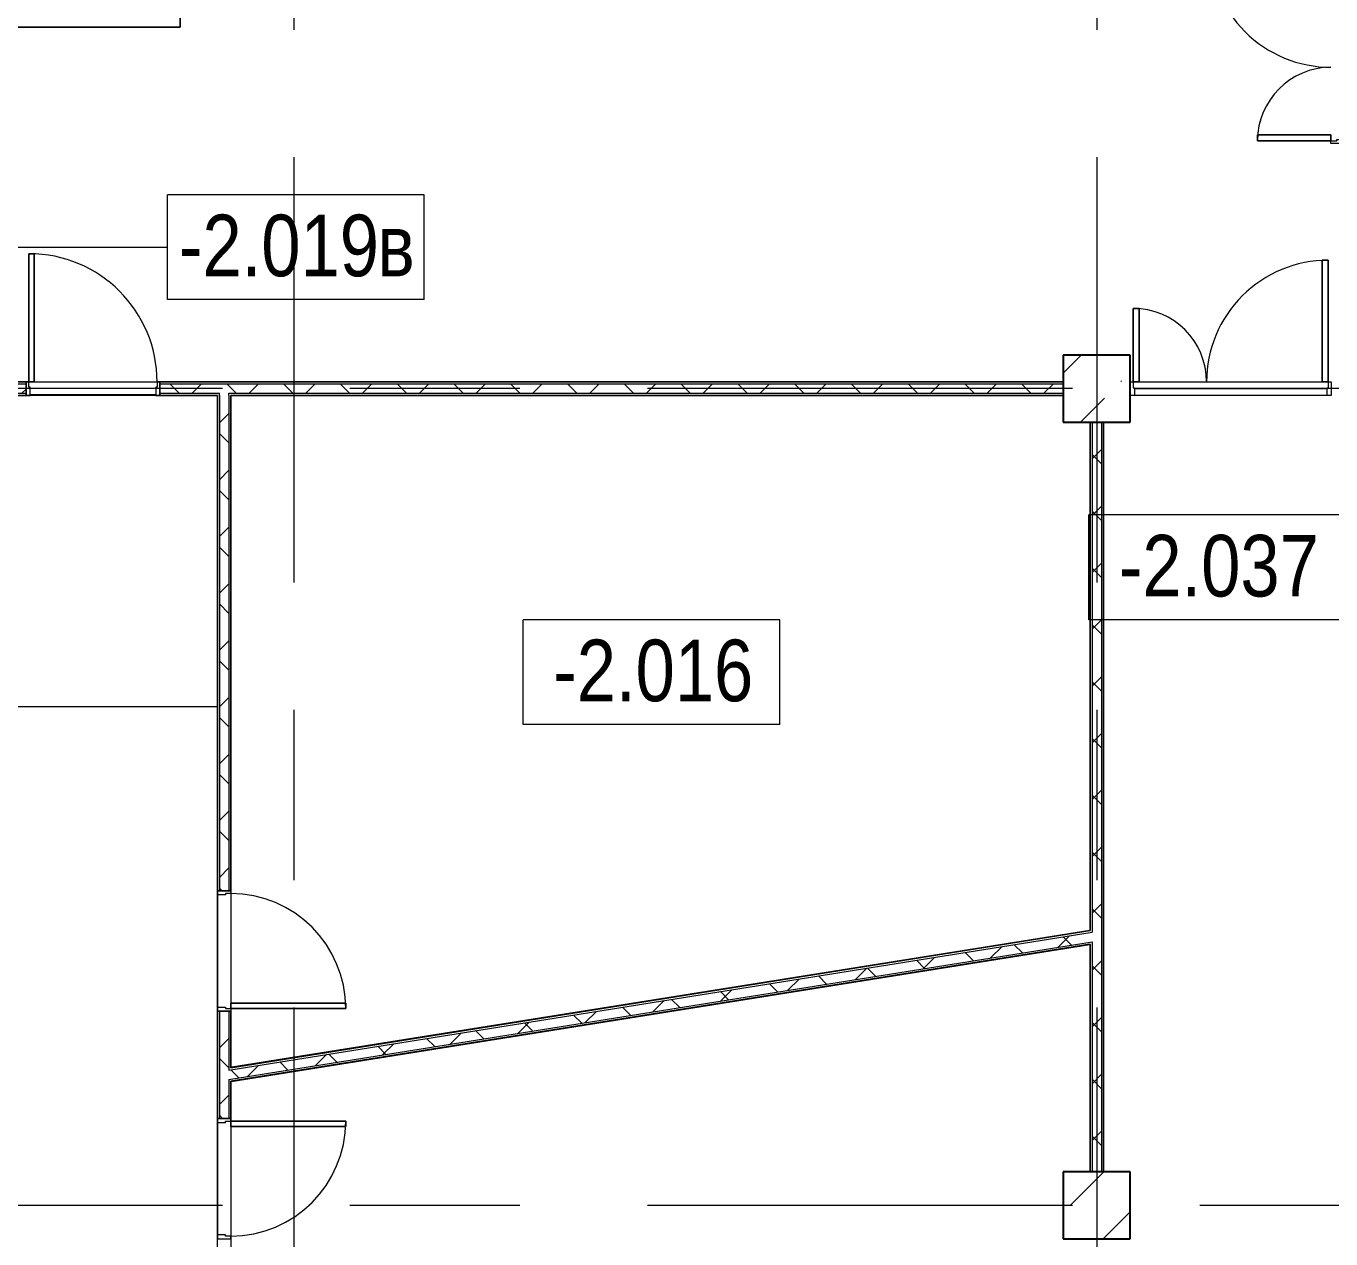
# Model space of a CAD drawing. Header units: millimetres. Extents: x 48966 to 155647, y -43515 to 30475.
# Drawn here: x 63932 to 73681, y -3933 to 5125 of the extents above; entities that cross this region are included whole.
import ezdxf

# ---------------------------------------------------------------- set-up
doc = ezdxf.new("R2010")
doc.units = ezdxf.units.MM
doc.linetypes.add('Осевые', pattern=[6350, 1270, -952.5, 3175, -952.5])
for name, color, linetype, lineweight in [('Двери', 7, 'Continuous', 9), ('Каркас_Импост', 7, 'Continuous', 9), ('Колонны', 7, 'Continuous', 9), ('Колонны-1', 7, 'Continuous', 25), ('Марки помещений', 7, 'Continuous', 9), ('Общие ребра', 7, 'Continuous', 9), ('Оси-2', 7, 'Осевые', 9), ('Пандус', 7, 'Continuous', 9), ('Панель', 7, 'Continuous', 9), ('Перекрытия', 7, 'Continuous', 9), ('Стены', 7, 'Continuous', 9), ('Стены-1', 7, 'Continuous', 18), ('Штриховка разреза-2', 7, 'Continuous', 9)]:
    doc.layers.add(name, color=color, linetype=linetype, lineweight=lineweight)
doc.styles.add('Arial Narrow_2', font='Arial Narrow.ttf', dxfattribs={"height": 460})
pattern_1 = [(45, (0, 0), (-212.132, 212.132), []), (135, (0, 0), (-212.132, -212.132), [])]

# ---------------------------------------------------------------- blocks, each defined once
blk = doc.blocks.new('Колона монолитная15 - Колона монолитная-460640-План -2-го этажа на отм_ -16_650')
at = {"layer": 'Колонны'}
h = blk.add_hatch(dxfattribs=at)
h.set_pattern_fill('FP_8', color=256, style=0, pattern_type=2)
h.set_pattern_definition([(45, (-8400, -12200), (-493.914, 493.914), []), (45, (-7906.1, -12200), (-493.914, 493.914), [873.125, -174.625, 6.706, -167.919])])
h.paths.add_polyline_path([(63781.6, -16132.9), (63781.6, -15632.9), (63281.6, -15632.9), (63281.6, -16132.9)], flags=0)
at = {"layer": 'Колонны-1'}
for p, q in [((63781.6, -15632.9), (63281.6, -15632.9)), ((63281.6, -15632.9), (63281.6, -16132.9)), ((63781.6, -16132.9), (63781.6, -15632.9)), ((63281.6, -16132.9), (63781.6, -16132.9))]:
    blk.add_line(p, q, dxfattribs=at)
blk = doc.blocks.new('Колона монолитная18 - Колона монолитная-460676-План -2-го этажа на отм_ -16_650')
at = {"layer": 'Колонны'}
h = blk.add_hatch(dxfattribs=at)
h.set_pattern_fill('FP_1', color=256, style=0, pattern_type=2)
h.set_pattern_definition([(45, (0, 0), (-493.914, 493.914), []), (45, (493.9, 0), (-493.914, 493.914), [873.125, -174.625, 6.706, -167.919])])
h.paths.add_polyline_path([(72181.6, 2167.1), (72181.6, 2667.1), (71681.6, 2667.1), (71681.6, 2167.1)], flags=0)
at = {"layer": 'Колонны-1'}
for p, q in [((72181.6, 2667.1), (71681.6, 2667.1)), ((71681.6, 2667.1), (71681.6, 2167.1)), ((72181.6, 2167.1), (72181.6, 2667.1)), ((71681.6, 2167.1), (72181.6, 2167.1))]:
    blk.add_line(p, q, dxfattribs=at)
blk = doc.blocks.new('Дверь - Однопольная - ДВ2_21х10-6240711-План -2-го этажа на отм_ -16_650')
at = {"layer": 'Двери'}
for p, q in [((-439, 1008), (-479, 1008)), ((-479, 1008), (-479, 50)), ((-439, 50), (-439, 1008)), ((-479, 50), (-439, 50))]:
    blk.add_line(p, q, dxfattribs=at)
blk.add_arc((-479, 50), 958, 360, 90, dxfattribs=at)
at = {"layer": 'Каркас_Импост'}
for p, q in [((-480, 50), (-500, 50)), ((-500, 50), (-500, -50)), ((-480, 10), (-480, 50)), ((-470, 10), (-480, 10)), ((-470, -50), (-470, 10)), ((480, 10), (470, 10)), ((470, 10), (470, -50)), ((500, 50), (480, 50)), ((480, 50), (480, 10)), ((500, -50), (500, 50)), ((-500, -50), (-470, -50)), ((470, -50), (500, -50))]:
    blk.add_line(p, q, dxfattribs=at)
at = {"layer": 'Панель'}
for p, q in [((-479, 1008), (-439, 1008)), ((-479, 50), (-479, 1008)), ((-439, 1008), (-439, 50)), ((-439, 50), (-479, 50))]:
    blk.add_line(p, q, dxfattribs=at)
blk = doc.blocks.new('Дверь - Однопольная - ДВ4__21х9-7159090-План -2-го этажа на отм_ -16_650')
at = {"layer": 'Двери'}
for p, q in [((-429, -50), (-389, -50)), ((-429, -908), (-429, -50)), ((-389, -50), (-389, -908)), ((-389, -908), (-429, -908))]:
    blk.add_line(p, q, dxfattribs=at)
blk.add_arc((-429, -50), 858, 270, 0, dxfattribs=at)
at = {"layer": 'Каркас_Импост'}
for p, q in [((-450, 50), (-420, 50)), ((-450, -50), (-450, 50)), ((-420, 50), (-420, -10)), ((420, 50), (450, 50)), ((420, -10), (420, 50)), ((450, 50), (450, -50)), ((-430, -50), (-450, -50)), ((-430, -10), (-430, -50)), ((-420, -10), (-430, -10)), ((430, -10), (420, -10)), ((430, -50), (430, -10)), ((450, -50), (430, -50))]:
    blk.add_line(p, q, dxfattribs=at)
at = {"layer": 'Панель'}
for p, q in [((-389, -50), (-429, -50)), ((-429, -50), (-429, -908)), ((-389, -908), (-389, -50)), ((-429, -908), (-389, -908))]:
    blk.add_line(p, q, dxfattribs=at)
blk = doc.blocks.new('Дверь - Однопольная - ДВ4_21х9-6240619-План -2-го этажа на отм_ -16_650')
at = {"layer": 'Двери'}
for p, q in [((-389, 908), (-429, 908)), ((-429, 908), (-429, 50)), ((-389, 50), (-389, 908)), ((-429, 50), (-389, 50))]:
    blk.add_line(p, q, dxfattribs=at)
blk.add_arc((-429, 50), 858, 360, 90, dxfattribs=at)
at = {"layer": 'Каркас_Импост'}
for p, q in [((-430, 50), (-450, 50)), ((-450, 50), (-450, -50)), ((-430, 10), (-430, 50)), ((-420, 10), (-430, 10)), ((-420, -50), (-420, 10)), ((430, 10), (420, 10)), ((420, 10), (420, -50)), ((450, 50), (430, 50)), ((430, 50), (430, 10)), ((450, -50), (450, 50)), ((-450, -50), (-420, -50)), ((420, -50), (450, -50))]:
    blk.add_line(p, q, dxfattribs=at)
at = {"layer": 'Панель'}
for p, q in [((-429, 908), (-389, 908)), ((-429, 50), (-429, 908)), ((-389, 908), (-389, 50)), ((-389, 50), (-429, 50))]:
    blk.add_line(p, q, dxfattribs=at)
blk = doc.blocks.new('Дверь - Полуторная_001 - ДВ3_21-15-7074131-План -2-го этажа на отм_ -16_650')
at = {"layer": 'Двери'}
for p, q in [((-729, -50), (-684, -50)), ((-729, -959), (-729, -50)), ((-684, -50), (-684, -959)), ((729, -50), (684, -50)), ((684, -50), (684, -599)), ((729, -599), (729, -50)), ((684, -599), (729, -599)), ((-684, -959), (-729, -959))]:
    blk.add_line(p, q, dxfattribs=at)
for centre, radius, start, end in [((-729, -50), 909, 270, 0), ((729, -50), 549, 180, 270)]:
    blk.add_arc(centre, radius, start, end, dxfattribs=at)
at = {"layer": 'Каркас_Импост'}
for p, q in [((-750, 50), (-720, 50)), ((-750, -50), (-750, 50)), ((-720, 50), (-720, -5)), ((720, 50), (750, 50)), ((720, -5), (720, 50)), ((750, 50), (750, -50)), ((-730, -50), (-750, -50)), ((-730, -5), (-730, -50)), ((-720, -5), (-730, -5)), ((730, -5), (720, -5)), ((730, -50), (730, -5)), ((750, -50), (730, -50))]:
    blk.add_line(p, q, dxfattribs=at)
at = {"layer": 'Панель'}
for p, q in [((-684, -50), (-729, -50)), ((-729, -50), (-729, -959)), ((-684, -959), (-684, -50)), ((684, -50), (729, -50)), ((684, -599), (684, -50)), ((729, -50), (729, -599)), ((729, -599), (684, -599)), ((-729, -959), (-684, -959))]:
    blk.add_line(p, q, dxfattribs=at)
blk = doc.blocks.new('Дверь - Полуторная_001 - ДВ3__21-15-7074132-План -2-го этажа на отм_ -16_650')
at = {"layer": 'Двери'}
for p, q in [((-729, -50), (-684, -50)), ((-729, -959), (-729, -50)), ((-684, -50), (-684, -959)), ((729, -50), (684, -50)), ((684, -50), (684, -599)), ((729, -599), (729, -50)), ((684, -599), (729, -599)), ((-684, -959), (-729, -959))]:
    blk.add_line(p, q, dxfattribs=at)
for centre, radius, start, end in [((-729, -50), 909, 270, 0), ((729, -50), 549, 180, 270)]:
    blk.add_arc(centre, radius, start, end, dxfattribs=at)
at = {"layer": 'Каркас_Импост'}
for p, q in [((-750, 50), (-720, 50)), ((-750, -50), (-750, 50)), ((-720, 50), (-720, -5)), ((720, 50), (750, 50)), ((720, -5), (720, 50)), ((750, 50), (750, -50)), ((-730, -50), (-750, -50)), ((-730, -5), (-730, -50)), ((-720, -5), (-730, -5)), ((730, -5), (720, -5)), ((730, -50), (730, -5)), ((750, -50), (730, -50))]:
    blk.add_line(p, q, dxfattribs=at)
at = {"layer": 'Панель'}
for p, q in [((-684, -50), (-729, -50)), ((-729, -50), (-729, -959)), ((-684, -959), (-684, -50)), ((684, -50), (729, -50)), ((684, -599), (684, -50)), ((729, -50), (729, -599)), ((729, -599), (684, -599)), ((-729, -959), (-684, -959))]:
    blk.add_line(p, q, dxfattribs=at)
blk = doc.blocks.new('Марка помещения_Р - Марка помещения-4575829-План -2-го этажа на отм_ -16_650')
at = {"layer": 'Марки помещений'}
for p, q in [((-4.79375, -1.95625), (-4.79375, 1.95625)), ((4.79375, 1.95625), (-4.79375, 1.95625)), ((4.79375, -1.95625), (4.79375, 1.95625)), ((4.79375, -1.95625), (-4.79375, -1.95625))]:
    blk.add_line(p, q, dxfattribs=at)

msp = doc.modelspace()

# ---------------------------------------------------------------- hatches: boundary and pattern name
at = {"layer": 'Штриховка разреза-2'}
h = msp.add_hatch(dxfattribs=at)
h.set_pattern_fill('FP_53', color=256, style=0, pattern_type=2)
h.set_pattern_definition(pattern_1)
h.paths.add_polyline_path([(71681.6, 2382.1), (71681.6, 2452.1), (64931.6, 2452.1), (64931.6, 2382.1), (66809, 2382.1)], flags=0)
h.paths.add_polyline_path([(63731.6, 2382.1), (63931.6, 2382.1), (63931.6, 2452.1), (63731.6, 2452.1)], flags=0)
h = msp.add_hatch(dxfattribs=at)
h.set_pattern_fill('FP_53', color=256, style=0, pattern_type=2)
h.set_pattern_definition(pattern_1)
h.paths.add_polyline_path([(65376.6, -6838.2), (65446.6, -6826.4), (65446.6, -3932.9), (65376.6, -3932.9), (65376.6, -5831.7)], flags=0)
h.paths.add_polyline_path([(65421.6, -3032.9), (65446.6, -3032.9), (65446.6, -2232.9), (65376.6, -2232.9), (65376.6, -3032.9)], flags=0)
h.paths.add_polyline_path([(65376.6, -1332.9), (65446.6, -1332.9), (65446.6, 2382.1), (65376.6, 2382.1), (65376.6, -782.1)], flags=0)
h = msp.add_hatch(dxfattribs=at)
h.set_pattern_fill('FP_53', color=256, style=0, pattern_type=2)
h.set_pattern_definition(pattern_1)
h.paths.add_polyline_path([(71966.6, -3432.9), (71966.6, 2167.1), (71896.6, 2167.1), (71896.6, -3432.9)], flags=0)
h = msp.add_hatch(dxfattribs=at)
h.set_pattern_fill('FP_53', color=256, style=0, pattern_type=2)
h.set_pattern_definition(pattern_1)
h.paths.add_polyline_path([(65446.6, -2742.7), (71896.6, -1713.9), (71896.6, -1643), (65446.6, -2671.9)], flags=0)

# ---------------------------------------------------------------- linework, layer by layer
at = {"layer": 'Марки помещений'}
msp.add_line((62679.4, 3474.5), (64988.4, 3474.5), dxfattribs=at)
at = {"layer": 'Общие ребра'}
for p, q in [((65081.6, 5117.1), (65081.6, 5517.1)), ((63731.6, 2452.1), (63931.6, 2452.1)), ((63931.6, 2467.1), (63733.6, 2467.1)), ((71681.6, 2467.1), (64931.6, 2467.1)), ((64931.6, 2452.1), (71681.6, 2452.1)), ((63731.6, 2382.1), (63931.6, 2382.1)), ((63731.6, 2367.1), (63931.6, 2367.1)), ((64931.6, 2382.1), (65376.6, 2382.1)), ((64931.6, 2367.1), (65361.6, 2367.1)), ((65376.6, 2367.1), (65376.6, 2382.1)), ((65376.6, 2367.1), (65376.6, -1332.9)), ((65446.6, 2382.1), (71681.6, 2382.1)), ((65446.6, 2367.1), (65446.6, 2382.1)), ((65446.6, 2367.1), (65446.6, -1332.9)), ((65461.6, -1332.9), (65461.6, 2365.1)), ((71896.6, 2167.1), (71896.6, -1643)), ((71966.6, 2167.1), (71966.6, -3432.9)), ((65361.6, 42.3), (65361.6, -1332.9)), ((65461.6, -2669.5), (71881.6, -1645.4)), ((71881.6, -1645.4), (71896.6, -1643)), ((65461.6, -2740.3), (71881.6, -1716.3)), ((71881.6, -1716.3), (71896.6, -1713.9)), ((71896.6, -1713.9), (71896.6, -3432.9)), ((65361.6, -2232.9), (65361.6, -3032.9)), ((65376.6, -2232.9), (65376.6, -3032.9)), ((65446.6, -2232.9), (65446.6, -2671.9)), ((65461.6, -2652.2), (65461.6, -2232.9)), ((65446.6, -2671.9), (65461.6, -2669.5)), ((65446.6, -2742.7), (65461.6, -2740.3)), ((65446.6, -2742.7), (65446.6, -3032.9)), ((65461.6, -3032.9), (65461.6, -2755.5))]:
    msp.add_line(p, q, dxfattribs=at)
at = {"layer": 'Оси-2'}
for p, q in [((65931.6, 25417.1), (65931.6, -41737.8)), ((71931.6, 25417.1), (71931.6, -41737.8)), ((150171.6, 2417.1), (50565.6, 2417.1)), ((150171.6, -3682.9), (50565.6, -3682.9))]:
    msp.add_line(p, q, dxfattribs=at)
at = {"layer": 'Пандус'}
for p, q in [((63961.6, 2372.3), (64901.6, 2372.3)), ((65361.6, 2367.1), (65361.6, 42.3)), ((63161.6, 42.3), (65361.6, 42.3))]:
    msp.add_line(p, q, dxfattribs=at)
at = {"layer": 'Перекрытия'}
for p, q in [((65081.6, 5517.1), (65081.6, 5117.1)), ((65081.6, 5117.1), (63631.6, 5117.1)), ((71681.6, 2467.1), (71681.6, 2667.1)), ((71681.6, 2667.1), (72181.6, 2667.1)), ((72181.6, 2667.1), (72181.6, 2417.1)), ((63731.6, 2467.1), (71681.6, 2467.1)), ((65361.6, 2367.1), (63731.6, 2367.1)), ((65361.6, -6840.7), (65361.6, 2367.1)), ((71681.6, 2367.1), (65461.6, 2367.1)), ((65461.6, 2367.1), (65461.6, -1332.9)), ((71681.6, 2167.1), (71681.6, 2367.1)), ((72181.6, 2417.1), (72181.6, 2167.1)), ((72212.6, 2417.1), (73652.6, 2417.1)), ((73652.6, 2417.1), (72212.6, 2417.1)), ((71881.6, 2167.1), (71681.6, 2167.1)), ((71881.6, -1630.2), (71881.6, 2167.1)), ((72181.6, 2167.1), (71981.6, 2167.1)), ((71981.6, 2167.1), (71981.6, -3432.9)), ((65461.6, -1332.9), (65361.6, -1332.9)), ((65361.6, -1332.9), (65361.6, -2232.9)), ((65461.6, -2654.3), (71881.6, -1630.2)), ((71881.6, -1731.5), (65461.6, -2755.5)), ((71881.6, -3432.9), (71881.6, -1731.5)), ((65361.6, -2232.9), (65461.6, -2232.9)), ((65461.6, -2232.9), (65461.6, -2654.3)), ((65461.6, -2755.5), (65461.6, -3032.9)), ((65461.6, -3032.9), (65361.6, -3032.9)), ((65361.6, -3032.9), (65361.6, -3932.9)), ((71681.6, -3932.9), (71681.6, -3432.9)), ((71681.6, -3432.9), (71881.6, -3432.9)), ((71981.6, -3432.9), (72181.6, -3432.9)), ((72181.6, -3432.9), (72181.6, -3932.9)), ((65361.6, -3932.9), (65461.6, -3932.9)), ((65461.6, -3932.9), (65461.6, -6823.9))]:
    msp.add_line(p, q, dxfattribs=at)
at = {"layer": 'Стены'}
for p, q in [((63931.6, 2467.1), (64931.6, 2467.1)), ((63931.6, 2372.3), (63931.6, 2467.1)), ((64931.6, 2467.1), (64931.6, 2372.3)), ((72182.6, 2367.1), (72182.6, 2467.1)), ((72182.6, 2467.1), (73680.6, 2467.1)), ((73680.6, 2367.1), (72182.6, 2367.1)), ((65361.6, -1332.9), (65461.6, -1332.9)), ((65361.6, -2232.9), (65361.6, -1332.9)), ((65461.6, -1332.9), (65461.6, -2232.9)), ((65461.6, -2232.9), (65361.6, -2232.9)), ((65361.6, -3032.9), (65461.6, -3032.9)), ((65361.6, -3932.9), (65361.6, -3032.9)), ((65461.6, -3032.9), (65461.6, -3932.9))]:
    msp.add_line(p, q, dxfattribs=at)
at = {"layer": 'Стены-1'}
for p, q in [((63631.6, 5117.1), (64981.6, 5117.1)), ((64981.6, 5117.1), (65066.6, 5117.1)), ((65066.6, 5117.1), (65081.6, 5117.1)), ((63931.6, 2367.1), (63931.6, 2467.1)), ((64931.6, 2467.1), (64931.6, 2367.1)), ((71681.6, 2367.1), (71681.6, 2467.1)), ((65361.6, 2367.1), (65361.6, 42.3)), ((65461.6, 2367.1), (71681.6, 2367.1)), ((65461.6, 2365.1), (65461.6, 2367.1)), ((71981.6, 2167.1), (71881.6, 2167.1)), ((71881.6, 2167.1), (71881.6, -1630.2)), ((71981.6, -3432.9), (71981.6, 2167.1)), ((65361.6, -1332.9), (65461.6, -1332.9)), ((71881.6, -1630.2), (65461.6, -2654.3)), ((65461.6, -2654.3), (71881.6, -1630.2)), ((71879.6, -1628.5), (65468.6, -2651.1)), ((71881.6, -1630.2), (71881.6, -1628.2)), ((65461.6, -2755.5), (71881.6, -1731.5)), ((71879.6, -1731.8), (65463.6, -2755.2)), ((65463.6, -2757.2), (71879.6, -1733.8)), ((71881.6, -1731.5), (71881.6, -3432.9)), ((65461.6, -2232.9), (65361.6, -2232.9)), ((65461.6, -2654.3), (65461.6, -2652.2)), ((65461.6, -2652.2), (65461.6, -2654.3)), ((65361.6, -3032.9), (65461.6, -3032.9)), ((71881.6, -3432.9), (71981.6, -3432.9))]:
    msp.add_line(p, q, dxfattribs=at)

# ---------------------------------------------------------------- block references
at = {"layer": 'Двери'}
for name, p, rotation in [('Дверь - Полуторная_001 - ДВ3__21-15-7074132-План -2-го этажа на отм_ -16_650', (73731.6, 4997.1), 270), ('Дверь - Полуторная_001 - ДВ3_21-15-7074131-План -2-го этажа на отм_ -16_650', (72932.6, 2417.1), 180), ('Дверь - Однопольная - ДВ4__21х9-7159090-План -2-го этажа на отм_ -16_650', (65411.6, -1782.9), 89.99999999999991), ('Дверь - Однопольная - ДВ4_21х9-6240619-План -2-го этажа на отм_ -16_650', (65411.6, -3482.9), 269.9999999999999)]:
    msp.add_blockref(name, p, dxfattribs=dict(at, rotation=rotation))
msp.add_blockref('Дверь - Однопольная - ДВ2_21х10-6240711-План -2-го этажа на отм_ -16_650', (64431.6, 2417.1), dxfattribs=at)
at = {"layer": 'Колонны'}
for name, p in [('Колона монолитная18 - Колона монолитная-460676-План -2-го этажа на отм_ -16_650', (0, 0)), ('Колона монолитная15 - Колона монолитная-460640-План -2-го этажа на отм_ -16_650', (8400, 12200))]:
    msp.add_blockref(name, p, dxfattribs=at)
at = {"layer": 'Марки помещений', "xscale": 199.9999999999999, "yscale": 199.9999999999999, "zscale": 199.9999999999999}
for p in [(65947.1, 3474.5), (72830.7, 1082.9), (68604.8, 300.4)]:
    msp.add_blockref('Марка помещения_Р - Марка помещения-4575829-План -2-го этажа на отм_ -16_650', p, dxfattribs=at)

# ---------------------------------------------------------------- texts
at = {"layer": 'Марки помещений', "char_height": 460, "attachment_point": 1, "style": 'Arial Narrow_2'}
for s, insert, width in [('-2.019', (65074.2, 3716.3), 1795.78), ('\\fArial Narrow|b0|i0|c204|p34|;в', (66555.9, 3716.3), 336.709), ('-2.037', (72096.9, 1324.8), 1795.78), ('-2.016', (67870.9, 542.3), 1795.78)]:
    msp.add_mtext(s, dxfattribs=dict(at, insert=insert, width=width))

doc.saveas('drawing.dxf')
